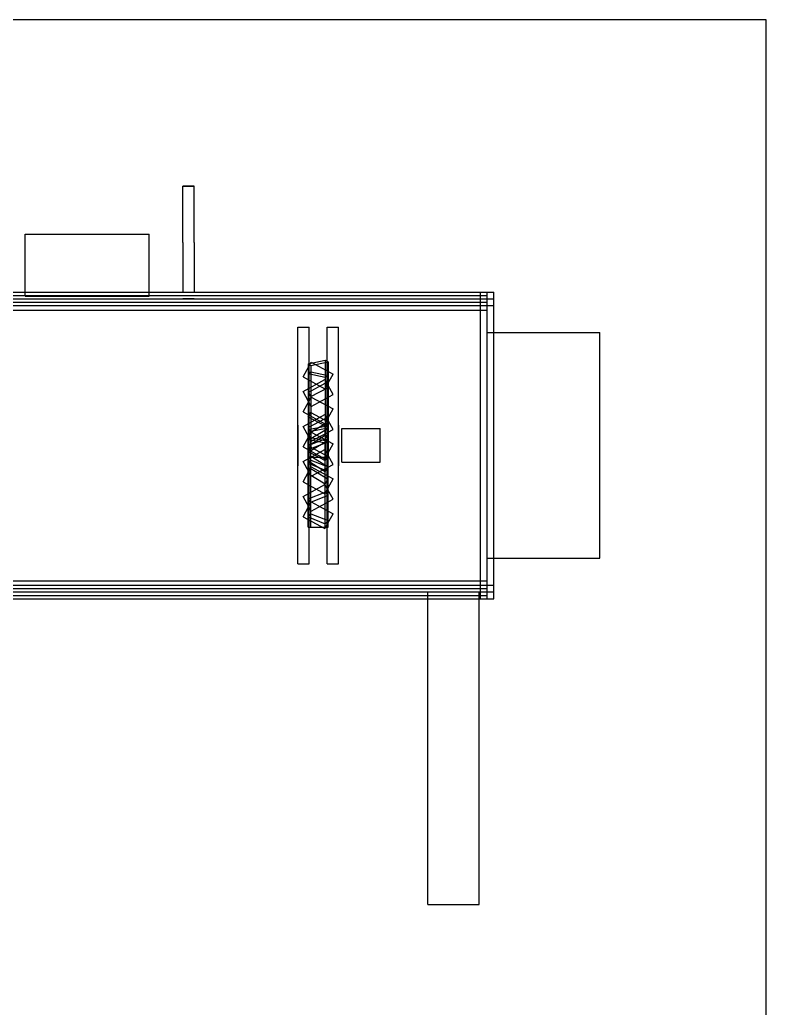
# Model space of a CAD drawing. Header units: millimetres. Extents: x -514 to -279, y -98 to 91.
# Drawn here: x -352 to -279.2, y -5.1 to 91.3 of the extents above; entities that cross this region are included whole.
import ezdxf

# ---------------------------------------------------------------- set-up
doc = ezdxf.new("R2010")
doc.units = ezdxf.units.MM
for name, color, linetype in [('BORDER', 7, 'Continuous'), ('HIDDEN', 8, 'Continuous'), ('VISIBLE', 7, 'Continuous')]:
    doc.layers.add(name, color=color, linetype=linetype)

msp = doc.modelspace()

# ---------------------------------------------------------------- linework, layer by layer
at = {"layer": 'BORDER'}
msp.add_lwpolyline([(-514.467, -98.022), (-279.173, -98.022), (-279.173, 91.327), (-514.467, 91.327)], close=True, dxfattribs=at)
at = {"layer": 'HIDDEN'}
for points in [[(-336.096, 75.1), (-336.1, 75.1)], [(-336.064, 75.1), (-336.096, 75.1)], [(-336.003, 75.1), (-336.064, 75.1)], [(-335.915, 75.1), (-336.003, 75.1)], [(-335.806, 75.1), (-335.915, 75.1)], [(-335.682, 75.1), (-335.806, 75.1)], [(-335.55, 75.1), (-335.682, 75.1)], [(-335.418, 75.1), (-335.55, 75.1)], [(-335.294, 75.1), (-335.418, 75.1)], [(-335.185, 75.1), (-335.294, 75.1)], [(-335.097, 75.1), (-335.185, 75.1)], [(-335.036, 75.1), (-335.097, 75.1)], [(-335.004, 75.1), (-335.036, 75.1)], [(-335, 75.1), (-335.004, 75.1)], [(-351.5, 70.425), (-339.4, 70.425)], [(-351.5, 64.375), (-351.5, 70.425)], [(-339.4, 64.375), (-339.4, 70.425)], [(-432.9, 64.76), (-306.4, 64.76)], [(-432.9, 64.76), (-306.4, 64.76)], [(-432.9, 64.76), (-306.4, 64.76)], [(-351.5, 64.375), (-351.5, 64.76)], [(-339.4, 64.375), (-339.4, 64.76)], [(-307.06, 64.76), (-306.4, 64.76)], [(-307.06, 64.76), (-305.74, 64.76)], [(-307.06, 63.44), (-307.06, 64.76)], [(-307.06, 63.44), (-307.06, 64.76)], [(-306.4, 63.44), (-306.4, 64.76)], [(-306.4, 63.44), (-306.4, 64.76)], [(-306.4, 63.44), (-306.4, 64.76)], [(-305.74, 63.44), (-305.74, 64.76)], [(-432.9, 64.43), (-306.4, 64.43)], [(-432.9, 64.43), (-306.4, 64.43)], [(-432.9, 64.1), (-306.4, 64.1)], [(-432.9, 64.1), (-306.4, 64.1)], [(-432.9, 64.1), (-306.4, 64.1)], [(-432.9, 64.1), (-306.4, 64.1)], [(-432.9, 63.77), (-306.4, 63.77)], [(-432.9, 63.77), (-306.4, 63.77)], [(-351.5, 64.375), (-339.4, 64.375)], [(-351.5, 64.375), (-339.4, 64.375)], [(-336.1, 64.1), (-336.096, 64.1)], [(-336.096, 64.1), (-336.1, 64.1)], [(-336.096, 64.1), (-336.064, 64.1)], [(-336.064, 64.1), (-336.096, 64.1)], [(-336.064, 64.1), (-336.003, 64.1)], [(-336.003, 64.1), (-336.064, 64.1)], [(-336.003, 64.1), (-335.915, 64.1)], [(-335.915, 64.1), (-336.003, 64.1)], [(-335.915, 64.1), (-335.806, 64.1)], [(-335.806, 64.1), (-335.915, 64.1)], [(-335.806, 64.1), (-335.682, 64.1)], [(-335.682, 64.1), (-335.806, 64.1)], [(-335.682, 64.1), (-335.55, 64.1)], [(-335.55, 64.1), (-335.682, 64.1)], [(-335.418, 64.1), (-335.55, 64.1)], [(-335.55, 64.1), (-335.418, 64.1)], [(-335.294, 64.1), (-335.418, 64.1)], [(-335.418, 64.1), (-335.294, 64.1)], [(-335.185, 64.1), (-335.294, 64.1)], [(-335.294, 64.1), (-335.185, 64.1)], [(-335.097, 64.1), (-335.185, 64.1)], [(-335.185, 64.1), (-335.097, 64.1)], [(-335.036, 64.1), (-335.097, 64.1)], [(-335.097, 64.1), (-335.036, 64.1)], [(-335.004, 64.1), (-335.036, 64.1)], [(-335.036, 64.1), (-335.004, 64.1)], [(-335, 64.1), (-335.004, 64.1)], [(-335.004, 64.1), (-335, 64.1)], [(-307.06, 64.1), (-305.74, 64.1)], [(-307.06, 64.1), (-305.74, 64.1)], [(-307.06, 35.5), (-307.06, 64.1)], [(-307.06, 35.5), (-307.06, 64.1)], [(-307.06, 64.1), (-305.74, 64.1)], [(-307.06, 35.5), (-307.06, 64.1)], [(-306.4, 63.77), (-306.4, 64.43)], [(-306.4, 63.77), (-306.4, 64.43)], [(-306.4, 35.5), (-306.4, 64.1)], [(-306.4, 35.5), (-306.4, 64.1)], [(-306.4, 35.5), (-306.4, 64.1)], [(-306.4, 35.5), (-306.4, 64.1)], [(-305.74, 35.5), (-305.74, 64.1)], [(-305.74, 35.5), (-305.74, 64.1)], [(-305.74, 35.5), (-305.74, 64.1)], [(-305.74, 63.44), (-305.74, 64.1)], [(-432.9, 63.44), (-306.4, 63.44)], [(-432.9, 63.44), (-306.4, 63.44)], [(-432.9, 63.44), (-306.4, 63.44)], [(-353.15, 63), (-306.4, 63)], [(-353.15, 63), (-306.4, 63)], [(-307.06, 63.44), (-305.74, 63.44)], [(-307.06, 63.44), (-305.74, 63.44)], [(-306.4, 36.6), (-306.4, 63)], [(-306.4, 36.6), (-306.4, 63)], [(-324.88, 61.35), (-323.78, 61.35)], [(-324.88, 61.35), (-323.78, 61.35)], [(-324.88, 38.25), (-324.88, 61.35)], [(-324.88, 38.25), (-324.88, 61.35)], [(-323.78, 38.25), (-323.78, 61.35)], [(-323.78, 38.25), (-323.78, 61.35)], [(-322.02, 61.35), (-320.92, 61.35)], [(-322.02, 61.35), (-320.92, 61.35)], [(-322.02, 38.25), (-322.02, 61.35)], [(-322.02, 38.25), (-322.02, 61.35)], [(-320.92, 38.25), (-320.92, 61.35)], [(-320.92, 38.25), (-320.92, 61.35)], [(-306.4, 60.8), (-305.74, 60.8)], [(-306.4, 60.8), (-295.4, 60.8)], [(-306.4, 38.8), (-306.4, 60.8)], [(-306.4, 38.8), (-306.4, 60.8)], [(-306.4, 60.8), (-295.4, 60.8)], [(-306.4, 60.8), (-295.4, 60.8)], [(-306.4, 38.8), (-306.4, 60.8)], [(-306.4, 38.8), (-306.4, 60.8)], [(-295.4, 38.8), (-295.4, 60.8)], [(-295.4, 38.8), (-295.4, 60.8)], [(-295.4, 38.8), (-295.4, 60.8)], [(-324.357, 56.476), (-323.566, 57.924)], [(-324.357, 56.476), (-323.566, 57.924)], [(-323.888, 57.753), (-322.2, 58.103)], [(-323.6, 57.594), (-321.912, 57.944)], [(-323.566, 57.924), (-321.443, 56.764)], [(-323.566, 57.924), (-321.443, 56.764)], [(-322.2, 58.103), (-322.2, 51.686)], [(-322.2, 58.103), (-321.912, 57.944)], [(-321.912, 57.944), (-321.912, 51.527)], [(-323.888, 57.753), (-323.888, 51.335)], [(-323.888, 57.753), (-323.6, 57.594)], [(-323.888, 56.817), (-323.6, 56.979)], [(-323.6, 57.594), (-323.6, 51.177)], [(-323.6, 56.979), (-321.912, 56.621)], [(-323.6, 56.979), (-323.6, 50.579)], [(-324.357, 56.476), (-322.234, 55.316)], [(-324.357, 56.476), (-322.234, 55.316)], [(-324.357, 55.059), (-322.234, 56.219)], [(-324.357, 55.059), (-322.234, 56.219)], [(-323.888, 56.817), (-322.2, 56.459)], [(-323.888, 56.817), (-323.888, 50.417)], [(-322.234, 55.316), (-321.443, 56.764)], [(-322.234, 55.316), (-321.443, 56.764)], [(-321.443, 54.771), (-322.234, 56.219)], [(-321.443, 54.771), (-322.234, 56.219)], [(-322.2, 56.459), (-321.912, 56.621)], [(-322.2, 56.459), (-322.2, 50.059)], [(-321.912, 56.621), (-321.912, 50.221)], [(-323.566, 53.611), (-324.357, 55.059)], [(-323.566, 53.611), (-324.357, 55.059)], [(-323.888, 54.967), (-322.2, 55.862)], [(-323.6, 54.562), (-321.912, 55.457)], [(-322.2, 55.862), (-322.2, 52.43)], [(-322.2, 55.862), (-321.912, 55.457)], [(-321.912, 55.457), (-321.912, 52.025)], [(-324.357, 53.066), (-323.566, 54.514)], [(-324.357, 53.066), (-323.566, 54.514)], [(-323.888, 54.967), (-323.888, 51.535)], [(-323.888, 54.967), (-323.6, 54.562)], [(-323.6, 54.562), (-323.6, 51.13)], [(-323.566, 53.611), (-321.443, 54.771)], [(-323.566, 53.611), (-321.443, 54.771)], [(-323.566, 54.514), (-321.443, 53.354)], [(-323.566, 54.514), (-321.443, 53.354)], [(-324.357, 53.066), (-322.234, 51.906)], [(-324.357, 53.066), (-322.234, 51.906)], [(-322.234, 51.906), (-321.443, 53.354)], [(-322.234, 51.906), (-321.443, 53.354)], [(-324.357, 51.649), (-322.234, 52.809)], [(-324.357, 51.649), (-322.234, 52.809)], [(-323.888, 52.598), (-323.6, 53.005)], [(-323.888, 52.598), (-322.2, 51.7)], [(-323.888, 52.598), (-323.888, 49.21)], [(-323.888, 51.535), (-322.2, 52.43)], [(-323.6, 53.005), (-321.912, 52.107)], [(-323.6, 53.005), (-323.6, 49.617)], [(-321.443, 51.361), (-322.234, 52.809)], [(-321.443, 51.361), (-322.234, 52.809)], [(-322.2, 52.43), (-321.912, 52.025)], [(-322.2, 51.7), (-321.912, 52.107)], [(-321.912, 52.107), (-321.912, 48.719)], [(-324.88, 51.78), (-324.88, 51.751)], [(-324.88, 51.775), (-324.88, 51.78)], [(-324.88, 51.684), (-324.88, 51.775)], [(-324.88, 51.751), (-324.88, 51.614)], [(-324.88, 51.484), (-324.88, 51.684)], [(-324.88, 51.614), (-324.88, 51.371)], [(-324.88, 51.185), (-324.88, 51.484)], [(-324.88, 51.371), (-324.88, 51.037)], [(-324.88, 50.807), (-324.88, 51.185)], [(-323.566, 50.201), (-324.357, 51.649)], [(-323.566, 50.201), (-324.357, 51.649)], [(-323.888, 50.923), (-322.2, 51.943)], [(-323.888, 51.335), (-322.2, 51.686)], [(-323.888, 51.535), (-323.6, 51.13)], [(-323.888, 51.335), (-323.6, 51.177)], [(-323.6, 51.13), (-321.912, 52.025)], [(-323.6, 51.177), (-321.912, 51.527)], [(-323.6, 50.461), (-321.912, 51.481)], [(-323.566, 50.201), (-321.443, 51.361)], [(-323.566, 50.201), (-321.443, 51.361)], [(-322.2, 50.784), (-322.2, 51.943)], [(-322.2, 51.943), (-321.912, 51.481)], [(-322.2, 51.7), (-322.2, 48.312)], [(-322.2, 51.686), (-321.912, 51.527)], [(-321.912, 50.322), (-321.912, 51.481)], [(-320.92, 51.78), (-320.92, 51.751)], [(-320.92, 51.775), (-320.92, 51.78)], [(-320.92, 51.684), (-320.92, 51.775)], [(-320.92, 51.751), (-320.92, 51.614)], [(-320.92, 51.484), (-320.92, 51.684)], [(-320.92, 51.614), (-320.92, 51.371)], [(-320.92, 51.185), (-320.92, 51.484)], [(-320.92, 51.371), (-320.92, 51.037)], [(-320.92, 50.807), (-320.92, 51.185)], [(-320.59, 51.45), (-316.85, 51.45)], [(-320.59, 51.45), (-316.85, 51.45)], [(-320.59, 48.15), (-320.59, 51.45)], [(-320.59, 48.15), (-320.59, 51.45)], [(-316.85, 48.15), (-316.85, 51.45)], [(-316.85, 48.15), (-316.85, 51.45)], [(-324.88, 51.037), (-324.88, 50.631)], [(-324.88, 50.369), (-324.88, 50.807)], [(-324.88, 50.631), (-324.88, 50.177)], [(-324.88, 49.899), (-324.88, 50.369)], [(-324.88, 50.177), (-324.88, 49.701)], [(-324.357, 49.656), (-323.566, 51.104)], [(-324.357, 49.656), (-323.566, 51.104)], [(-323.888, 49.764), (-323.888, 50.923)], [(-323.888, 50.923), (-323.6, 50.461)], [(-323.888, 49.764), (-322.2, 50.784)], [(-323.888, 50.417), (-323.6, 50.579)], [(-323.888, 49.786), (-322.2, 50.454)], [(-323.888, 50.417), (-322.2, 50.059)], [(-323.6, 50.579), (-321.912, 50.221)], [(-323.6, 49.302), (-323.6, 50.461)], [(-323.6, 49.302), (-321.912, 50.322)], [(-323.6, 49.483), (-321.912, 50.151)], [(-323.566, 51.104), (-321.443, 49.944)], [(-323.566, 51.104), (-321.443, 49.944)], [(-322.2, 50.784), (-321.912, 50.322)], [(-322.2, 45.246), (-322.2, 50.454)], [(-322.2, 50.454), (-321.912, 50.151)], [(-322.2, 50.059), (-321.912, 50.221)], [(-321.912, 44.943), (-321.912, 50.151)], [(-320.92, 51.037), (-320.92, 50.631)], [(-320.92, 50.369), (-320.92, 50.807)], [(-320.92, 50.631), (-320.92, 50.177)], [(-320.92, 49.899), (-320.92, 50.369)], [(-320.92, 50.177), (-320.92, 49.701)], [(-324.88, 49.423), (-324.88, 49.899)], [(-324.88, 49.701), (-324.88, 49.231)], [(-324.88, 48.969), (-324.88, 49.423)], [(-324.88, 49.231), (-324.88, 48.793)], [(-324.357, 49.656), (-322.234, 48.496)], [(-324.357, 49.656), (-322.234, 48.496)], [(-324.357, 48.239), (-322.234, 49.399)], [(-324.357, 48.239), (-322.234, 49.399)], [(-323.888, 44.578), (-323.888, 49.786)], [(-323.888, 49.786), (-323.6, 49.483)], [(-323.888, 49.764), (-323.6, 49.302)], [(-323.888, 49.21), (-323.6, 49.617)], [(-323.888, 49.21), (-322.2, 48.312)], [(-323.6, 49.617), (-321.912, 48.719)], [(-323.6, 44.275), (-323.6, 49.483)], [(-322.234, 48.496), (-321.443, 49.944)], [(-322.234, 48.496), (-321.443, 49.944)], [(-321.443, 47.951), (-322.234, 49.399)], [(-321.443, 47.951), (-322.234, 49.399)], [(-320.92, 49.423), (-320.92, 49.899)], [(-320.92, 49.701), (-320.92, 49.231)], [(-320.92, 48.969), (-320.92, 49.423)], [(-320.92, 49.231), (-320.92, 48.793)], [(-324.88, 48.563), (-324.88, 48.969)], [(-324.88, 48.793), (-324.88, 48.415)], [(-324.88, 48.229), (-324.88, 48.563)], [(-324.88, 48.415), (-324.88, 48.116)], [(-324.88, 47.986), (-324.88, 48.229)], [(-323.566, 46.791), (-324.357, 48.239)], [(-323.566, 46.791), (-324.357, 48.239)], [(-323.888, 48.279), (-323.6, 48.74)], [(-323.888, 48.655), (-322.2, 48.659)], [(-323.888, 41.835), (-323.888, 48.655)], [(-323.888, 48.655), (-323.6, 48.653)], [(-323.888, 48.06), (-323.6, 48.36)], [(-323.888, 48.279), (-322.2, 47.26)], [(-323.888, 47.07), (-323.888, 48.279)], [(-323.6, 48.74), (-321.912, 47.722)], [(-323.6, 47.531), (-323.6, 48.74)], [(-323.6, 48.653), (-321.912, 48.657)], [(-323.6, 41.833), (-323.6, 48.653)], [(-323.6, 48.36), (-321.912, 47.697)], [(-323.6, 43.119), (-323.6, 48.36)], [(-322.2, 48.312), (-321.912, 48.719)], [(-322.2, 41.839), (-322.2, 48.659)], [(-322.2, 48.659), (-321.912, 48.657)], [(-321.912, 41.837), (-321.912, 48.657)], [(-320.92, 48.563), (-320.92, 48.969)], [(-320.92, 48.793), (-320.92, 48.415)], [(-320.92, 48.229), (-320.92, 48.563)], [(-320.92, 48.415), (-320.92, 48.116)], [(-320.92, 47.986), (-320.92, 48.229)], [(-324.88, 48.116), (-324.88, 47.916)], [(-324.88, 47.849), (-324.88, 47.986)], [(-324.88, 47.916), (-324.88, 47.825)], [(-324.88, 47.82), (-324.88, 47.849)], [(-324.88, 47.825), (-324.88, 47.82)], [(-324.357, 46.246), (-323.566, 47.694)], [(-324.357, 46.246), (-323.566, 47.694)], [(-323.888, 48.06), (-322.2, 47.397)], [(-323.888, 42.819), (-323.888, 48.06)], [(-323.888, 47.07), (-323.6, 47.531)], [(-323.6, 47.531), (-321.912, 46.512)], [(-323.566, 46.791), (-321.443, 47.951)], [(-323.566, 46.791), (-321.443, 47.951)], [(-323.566, 47.694), (-321.443, 46.534)], [(-323.566, 47.694), (-321.443, 46.534)], [(-322.2, 47.26), (-321.912, 47.722)], [(-322.2, 47.397), (-321.912, 47.697)], [(-322.2, 42.157), (-322.2, 47.397)], [(-322.2, 46.051), (-322.2, 47.26)], [(-321.912, 46.512), (-321.912, 47.722)], [(-321.912, 42.457), (-321.912, 47.697)], [(-320.92, 48.116), (-320.92, 47.916)], [(-320.92, 47.849), (-320.92, 47.986)], [(-320.92, 47.916), (-320.92, 47.825)], [(-320.92, 47.82), (-320.92, 47.849)], [(-320.92, 47.825), (-320.92, 47.82)], [(-320.59, 48.15), (-316.85, 48.15)], [(-320.59, 48.15), (-316.85, 48.15)], [(-323.888, 47.07), (-322.2, 46.051)], [(-322.234, 45.086), (-321.443, 46.534)], [(-322.234, 45.086), (-321.443, 46.534)], [(-322.2, 46.051), (-321.912, 46.512)], [(-324.357, 46.246), (-322.234, 45.086)], [(-324.357, 46.246), (-322.234, 45.086)], [(-324.357, 44.829), (-322.234, 45.989)], [(-324.357, 44.829), (-322.234, 45.989)], [(-321.443, 44.541), (-322.234, 45.989)], [(-321.443, 44.541), (-322.234, 45.989)], [(-323.566, 43.381), (-324.357, 44.829)], [(-323.566, 43.381), (-324.357, 44.829)], [(-323.888, 44.578), (-322.2, 45.246)], [(-323.888, 44.578), (-323.6, 44.275)], [(-323.6, 44.275), (-321.912, 44.943)], [(-323.566, 43.381), (-321.443, 44.541)], [(-323.566, 43.381), (-321.443, 44.541)], [(-322.2, 45.246), (-321.912, 44.943)], [(-324.357, 42.836), (-323.566, 44.284)], [(-324.357, 42.836), (-323.566, 44.284)], [(-323.566, 44.284), (-321.443, 43.124)], [(-323.566, 44.284), (-321.443, 43.124)], [(-324.357, 42.836), (-322.234, 41.676)], [(-324.357, 42.836), (-322.234, 41.676)], [(-323.888, 42.819), (-323.6, 43.119)], [(-323.888, 42.819), (-322.2, 42.157)], [(-323.6, 43.119), (-321.912, 42.457)], [(-322.234, 41.676), (-321.443, 43.124)], [(-322.234, 41.676), (-321.443, 43.124)], [(-322.2, 42.157), (-321.912, 42.457)], [(-323.888, 41.835), (-322.2, 41.839)], [(-323.888, 41.835), (-323.6, 41.833)], [(-323.6, 41.833), (-321.912, 41.837)], [(-322.2, 41.839), (-321.912, 41.837)], [(-306.4, 38.8), (-305.74, 38.8)], [(-306.4, 38.8), (-295.4, 38.8)], [(-306.4, 38.8), (-295.4, 38.8)], [(-306.4, 38.8), (-295.4, 38.8)], [(-324.88, 38.25), (-323.78, 38.25)], [(-324.88, 38.25), (-323.78, 38.25)], [(-322.02, 38.25), (-320.92, 38.25)], [(-322.02, 38.25), (-320.92, 38.25)], [(-432.9, 36.16), (-306.4, 36.16)], [(-432.9, 36.16), (-306.4, 36.16)], [(-432.9, 36.16), (-306.4, 36.16)], [(-432.9, 35.83), (-306.4, 35.83)], [(-432.9, 35.83), (-306.4, 35.83)], [(-353.15, 36.6), (-306.4, 36.6)], [(-353.15, 36.6), (-306.4, 36.6)], [(-307.06, 36.16), (-305.74, 36.16)], [(-307.06, 36.16), (-305.74, 36.16)], [(-307.06, 34.84), (-307.06, 36.16)], [(-307.06, 34.84), (-307.06, 36.16)], [(-306.4, 34.84), (-306.4, 36.16)], [(-306.4, 34.84), (-306.4, 36.16)], [(-306.4, 34.84), (-306.4, 36.16)], [(-306.4, 35.17), (-306.4, 35.83)], [(-306.4, 35.17), (-306.4, 35.83)], [(-305.74, 34.84), (-305.74, 36.16)], [(-305.74, 35.5), (-305.74, 36.16)], [(-432.9, 35.5), (-306.4, 35.5)], [(-432.9, 35.5), (-306.4, 35.5)], [(-432.9, 35.5), (-306.4, 35.5)], [(-432.9, 35.5), (-306.4, 35.5)], [(-432.9, 35.17), (-306.4, 35.17)], [(-432.9, 35.17), (-306.4, 35.17)], [(-432.9, 34.84), (-306.4, 34.84)], [(-432.9, 34.84), (-306.4, 34.84)], [(-432.9, 34.84), (-306.4, 34.84)], [(-312.2, 35.5), (-307.2, 35.5)], [(-312.2, 35.5), (-307.2, 35.5)], [(-312.2, 5), (-312.2, 35.5)], [(-312.2, 5), (-312.2, 35.5)], [(-312.2, 35.5), (-307.2, 35.5)], [(-312.2, 35.5), (-307.2, 35.5)], [(-312.2, 5), (-312.2, 35.5)], [(-312.2, 34.84), (-312.2, 35.5)], [(-307.2, 5), (-307.2, 35.5)], [(-307.2, 5), (-307.2, 35.5)], [(-307.2, 5), (-307.2, 35.5)], [(-307.2, 34.84), (-307.2, 35.5)], [(-307.06, 35.5), (-305.74, 35.5)], [(-307.06, 35.5), (-305.74, 35.5)], [(-307.06, 35.5), (-305.74, 35.5)], [(-307.06, 34.84), (-306.4, 34.84)], [(-307.06, 34.84), (-305.74, 34.84)], [(-312.2, 5), (-307.2, 5)], [(-312.2, 5), (-307.2, 5)], [(-312.2, 5), (-307.2, 5)]]:
    msp.add_lwpolyline(points, dxfattribs=at)
at = {"layer": 'VISIBLE'}
for points in [[(-336.1, 75.1), (-336.096, 75.1)], [(-336.1, 69.6), (-336.1, 75.1)], [(-336.096, 75.1), (-336.064, 75.1)], [(-336.064, 75.1), (-336.003, 75.1)], [(-336.003, 75.1), (-335.915, 75.1)], [(-335.915, 75.1), (-335.806, 75.1)], [(-335.806, 75.1), (-335.682, 75.1)], [(-335.682, 75.1), (-335.55, 75.1)], [(-335.55, 75.1), (-335.418, 75.1)], [(-335.418, 75.1), (-335.294, 75.1)], [(-335.294, 75.1), (-335.185, 75.1)], [(-335.185, 75.1), (-335.097, 75.1)], [(-335.097, 75.1), (-335.036, 75.1)], [(-335.036, 75.1), (-335.004, 75.1)], [(-335.004, 75.1), (-335, 75.1)], [(-335, 69.6), (-335, 75.1)], [(-351.5, 70.425), (-339.4, 70.425)], [(-351.5, 64.76), (-351.5, 70.425)], [(-339.4, 64.76), (-339.4, 70.425)], [(-336.1, 69.6), (-336.1, 64.76)], [(-335, 69.6), (-335, 64.76)], [(-432.9, 64.76), (-306.4, 64.76)], [(-306.4, 63.44), (-306.4, 64.76)], [(-306.4, 64.76), (-305.74, 64.76)], [(-305.74, 64.1), (-305.74, 64.76)], [(-307.06, 64.1), (-305.74, 64.1)], [(-307.06, 35.5), (-307.06, 64.1)], [(-305.74, 35.5), (-305.74, 64.1)], [(-432.9, 63.44), (-306.4, 63.44)], [(-305.74, 60.8), (-295.4, 60.8)], [(-295.4, 38.8), (-295.4, 60.8)], [(-305.74, 38.8), (-295.4, 38.8)], [(-432.9, 36.16), (-306.4, 36.16)], [(-306.4, 34.84), (-306.4, 36.16)], [(-432.9, 34.84), (-306.4, 34.84)], [(-312.2, 5), (-312.2, 34.84)], [(-307.2, 5), (-307.2, 34.84)], [(-307.06, 35.5), (-305.74, 35.5)], [(-306.4, 34.84), (-305.74, 34.84)], [(-305.74, 34.84), (-305.74, 35.5)], [(-312.2, 5), (-307.2, 5)]]:
    msp.add_lwpolyline(points, dxfattribs=at)

doc.saveas('drawing.dxf')
